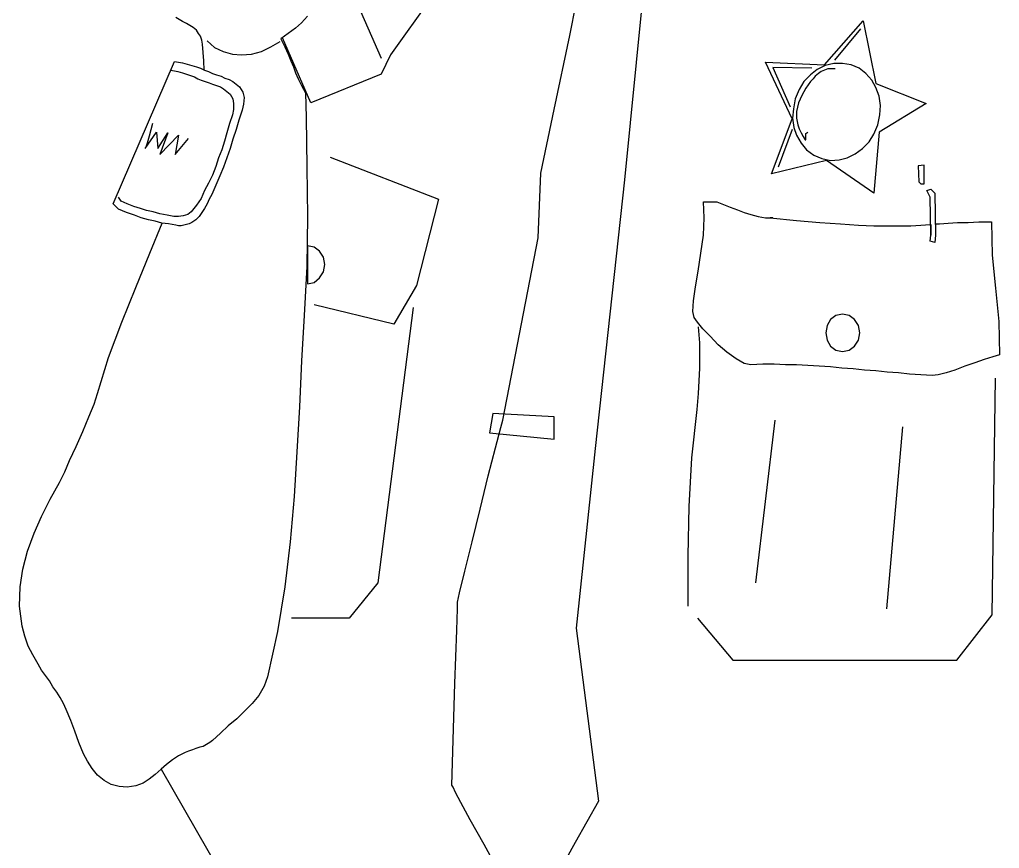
# Model space of a CAD drawing. Extents: x -3257 to 6743, y 13293 to 23293.
# Drawn here: x 6060.6 to 6471.9, y 16318.9 to 16666.6 of the extents above; entities that cross this region are included whole.
import ezdxf

# ---------------------------------------------------------------- set-up
doc = ezdxf.new("R2010")
doc.units = 0
doc.header["$LTSCALE"] = 1270
doc.header["$MEASUREMENT"] = 0
doc.layers.get('0').update_dxf_attribs({"linetype": 'CONTINUOUS'})

msp = doc.modelspace()

# ---------------------------------------------------------------- linework, layer by layer
at = {"linetype": 'Continuous'}
for p, q in [((6134, 16829.29), (6212.43, 16650.41)), ((6239.21, 16683.89), (6216.32, 16651.81)), ((6291.67, 16659.9), (6294.19, 16673.3)), ((6321.81, 16672.46), (6314.56, 16599.34)), ((6128.98, 16665.76), (6126.19, 16667.43)), ((6181.44, 16667.99), (6178.93, 16665.2)), ((6130.65, 16664.92), (6128.98, 16665.76)), ((6132.05, 16664.08), (6130.65, 16664.92)), ((6133.44, 16663.25), (6132.05, 16664.08)), ((6134.85, 16662.13), (6133.44, 16663.25)), ((6176.43, 16662.97), (6173.35, 16660.73)), ((6178.93, 16665.2), (6176.43, 16662.97)), ((6398.54, 16647.62), (6414.73, 16666.04)), ((6413.61, 16662.69), (6402.72, 16649.58)), ((6414.73, 16666.04), (6420.03, 16639.81)), ((6135.68, 16660.73), (6134.85, 16662.13)), ((6136.52, 16659.62), (6135.68, 16660.73)), ((6137.08, 16657.94), (6136.52, 16659.62)), ((6173.35, 16660.73), (6170.29, 16658.5)), ((6170.29, 16658.5), (6171.96, 16655.15)), ((6182.84, 16631.72), (6170.97, 16659)), ((6284.97, 16628.93), (6291.67, 16659.9)), ((6137.35, 16656.27), (6137.08, 16657.94)), ((6137.91, 16649.29), (6137.35, 16656.27)), ((6139.31, 16657.67), (6142.38, 16654.88)), ((6142.38, 16654.88), (6146.01, 16653.2)), ((6162.19, 16653.2), (6166.09, 16655.15)), ((6166.09, 16655.15), (6170, 16657.38)), ((6171.96, 16655.15), (6173.35, 16652.09)), ((6146.01, 16653.2), (6149.92, 16652.09)), ((6149.92, 16652.09), (6153.81, 16651.81)), ((6153.81, 16651.81), (6158.01, 16652.09)), ((6158.01, 16652.09), (6162.19, 16653.2)), ((6173.35, 16652.09), (6174.47, 16649.29)), ((6216.32, 16651.81), (6212.43, 16643.71)), ((6099.96, 16589.3), (6125.63, 16649.02)), ((6125.63, 16649.02), (6127.3, 16648.74)), ((6127.3, 16648.74), (6128.98, 16648.46)), ((6128.98, 16648.46), (6130.94, 16647.9)), ((6130.94, 16647.9), (6132.89, 16647.35)), ((6132.89, 16647.35), (6134.85, 16646.79)), ((6134.85, 16646.79), (6136.52, 16646.23)), ((6136.52, 16646.23), (6138.19, 16645.39)), ((6138.06, 16645.45), (6137.91, 16649.29)), ((6174.47, 16649.29), (6175.58, 16646.79)), ((6175.58, 16646.79), (6176.43, 16644.27)), ((6384.87, 16625.02), (6373.7, 16648.74)), ((6373.7, 16648.74), (6398.54, 16647.62)), ((6393.23, 16646.23), (6376.77, 16646.5)), ((6376.77, 16646.5), (6384.03, 16630.04)), ((6398.81, 16647.35), (6395.46, 16645.67)), ((6402.45, 16648.18), (6398.81, 16647.35)), ((6406.07, 16648.18), (6402.45, 16648.18)), ((6409.7, 16647.62), (6406.07, 16648.18)), ((6413.05, 16646.23), (6409.7, 16647.62)), ((6415.83, 16644), (6413.05, 16646.23)), ((6123.96, 16645.39), (6125.63, 16645.11)), ((6125.63, 16645.11), (6127.03, 16644.83)), ((6127.03, 16644.83), (6128.98, 16644.27)), ((6128.98, 16644.27), (6130.65, 16643.71)), ((6130.65, 16643.71), (6132.33, 16643.15)), ((6132.33, 16643.15), (6134, 16642.6)), ((6134, 16642.6), (6135.4, 16641.76)), ((6138.19, 16645.39), (6139.87, 16644.83)), ((6139.87, 16644.83), (6141.54, 16644)), ((6141.54, 16644), (6143.22, 16643.44)), ((6143.22, 16643.44), (6145.17, 16642.88)), ((6145.17, 16642.88), (6146.84, 16642.04)), ((6146.84, 16642.04), (6148.52, 16641.48)), ((6176.43, 16644.27), (6177.54, 16641.76)), ((6212.43, 16643.71), (6182.84, 16631.72)), ((6392.67, 16643.44), (6389.88, 16640.65)), ((6395.46, 16645.67), (6392.67, 16643.44)), ((6394.63, 16642.88), (6393.79, 16641.76)), ((6396.02, 16644), (6394.63, 16642.88)), ((6397.14, 16644.83), (6396.02, 16644)), ((6398.54, 16645.39), (6397.14, 16644.83)), ((6399.93, 16645.95), (6398.54, 16645.39)), ((6401.33, 16645.95), (6399.93, 16645.95)), ((6403.01, 16645.95), (6401.33, 16645.95)), ((6418.35, 16641.21), (6415.83, 16644)), ((6135.4, 16641.76), (6136.79, 16641.21)), ((6136.79, 16641.21), (6138.47, 16640.65)), ((6138.47, 16640.65), (6140.14, 16640.09)), ((6140.14, 16640.09), (6141.54, 16639.53)), ((6141.54, 16639.53), (6143.22, 16638.97)), ((6143.22, 16638.97), (6144.89, 16638.41)), ((6144.89, 16638.41), (6146.28, 16637.57)), ((6148.52, 16641.48), (6150.19, 16640.65)), ((6150.19, 16640.65), (6151.58, 16639.53)), ((6151.58, 16639.53), (6152.98, 16638.41)), ((6152.98, 16638.41), (6154.37, 16636.18)), ((6177.54, 16641.76), (6178.93, 16638.97)), ((6178.93, 16638.97), (6180.61, 16635.9)), ((6389.88, 16640.65), (6387.93, 16637.3)), ((6392.67, 16640.65), (6390.72, 16637.86)), ((6393.79, 16641.76), (6392.67, 16640.65)), ((6420.03, 16638.13), (6418.35, 16641.21)), ((6420.03, 16639.81), (6441.24, 16631.43)), ((6421.42, 16634.51), (6420.03, 16638.13)), ((6146.28, 16637.57), (6147.67, 16636.46)), ((6147.67, 16636.46), (6149.07, 16635.34)), ((6149.07, 16635.34), (6150.19, 16633.39)), ((6154.37, 16636.18), (6154.93, 16633.95)), ((6154.93, 16633.95), (6154.66, 16631.16)), ((6180.61, 16635.9), (6180.88, 16625.58)), ((6387.93, 16637.3), (6386.26, 16633.39)), ((6389.05, 16634.78), (6387.65, 16631.72)), ((6390.72, 16637.86), (6389.05, 16634.78)), ((6421.97, 16630.6), (6421.42, 16634.51)), ((6150.19, 16633.39), (6150.46, 16631.43)), ((6150.46, 16631.43), (6150.46, 16628.93)), ((6154.66, 16631.16), (6154.1, 16628.64)), ((6386.26, 16633.39), (6385.43, 16629.2)), ((6387.65, 16631.72), (6386.82, 16628.08)), ((6441.24, 16631.43), (6421.42, 16619.44)), ((6421.7, 16626.69), (6421.97, 16630.6)), ((6149.92, 16626.69), (6148.79, 16623.06)), ((6150.46, 16628.93), (6149.92, 16626.69)), ((6154.1, 16628.64), (6152.7, 16624.46)), ((6180.88, 16625.58), (6181.17, 16604.65)), ((6279.39, 16602.13), (6284.97, 16628.93)), ((6385.43, 16629.2), (6385.14, 16625.29)), ((6386.82, 16628.08), (6386.82, 16626.69)), ((6386.82, 16626.69), (6386.82, 16625.29)), ((6420.86, 16622.5), (6421.7, 16626.69)), ((6116.42, 16623.06), (6115.03, 16617.76)), ((6148.79, 16623.06), (6147.67, 16619.16)), ((6152.7, 16624.46), (6151.58, 16620.55)), ((6376.21, 16601.86), (6384.87, 16625.02)), ((6385.14, 16625.29), (6385.7, 16621.38)), ((6386.82, 16625.29), (6387.09, 16623.9)), ((6387.09, 16623.9), (6387.38, 16622.5)), ((6387.38, 16622.5), (6387.93, 16620.84)), ((6419.18, 16618.6), (6420.86, 16622.5)), ((6113.36, 16612.46), (6118.1, 16619.44)), ((6115.03, 16617.76), (6114.19, 16614.7)), ((6118.1, 16619.44), (6118.66, 16612.46)), ((6118.66, 16612.46), (6122.84, 16619.16)), ((6122.84, 16619.16), (6119.49, 16609.95)), ((6119.49, 16609.95), (6127.3, 16618.05)), ((6127.3, 16618.05), (6125.91, 16609.95)), ((6147.67, 16619.16), (6146.57, 16615.53)), ((6151.58, 16620.55), (6150.19, 16616.37)), ((6384.87, 16620.55), (6379, 16604.65)), ((6385.7, 16621.38), (6386.82, 16618.05)), ((6386.82, 16618.05), (6388.78, 16614.7)), ((6387.93, 16620.84), (6388.78, 16619.16)), ((6388.78, 16619.16), (6389.61, 16617.49)), ((6389.61, 16617.49), (6390.44, 16616.09)), ((6390.72, 16618.88), (6391.56, 16619.44)), ((6390.72, 16617.49), (6390.72, 16618.88)), ((6390.72, 16616.09), (6390.72, 16617.49)), ((6417.23, 16615.25), (6419.18, 16618.6)), ((6421.42, 16619.44), (6419.18, 16593.76)), ((6114.19, 16614.7), (6113.63, 16613.02)), ((6125.91, 16609.95), (6131.5, 16616.65)), ((6146.57, 16615.53), (6145.45, 16611.91)), ((6150.19, 16616.37), (6149.07, 16612.46)), ((6388.78, 16614.7), (6391, 16611.91)), ((6390.44, 16616.09), (6390.72, 16616.09)), ((6414.44, 16612.46), (6417.23, 16615.25)), ((6113.63, 16613.02), (6113.36, 16612.46)), ((6145.45, 16611.91), (6144.05, 16608.56)), ((6149.07, 16612.46), (6147.67, 16608.56)), ((6391, 16611.91), (6394.07, 16609.67)), ((6394.07, 16609.67), (6397.42, 16608.27)), ((6408.03, 16608.56), (6411.38, 16610.23)), ((6411.38, 16610.23), (6414.44, 16612.46)), ((6144.05, 16608.56), (6142.93, 16604.92)), ((6147.67, 16608.56), (6146.28, 16604.65)), ((6190.93, 16608.83), (6236.42, 16591.25)), ((6399.37, 16607.44), (6376.21, 16601.86)), ((6397.42, 16608.27), (6401.05, 16607.44)), ((6419.18, 16593.76), (6399.37, 16607.44)), ((6401.05, 16607.44), (6404.68, 16607.71)), ((6404.68, 16607.71), (6408.03, 16608.56)), ((6440.39, 16605.48), (6437.89, 16605.21)), ((6437.89, 16605.21), (6438.16, 16598.51)), ((6440.39, 16597.67), (6440.39, 16605.48)), ((6141.54, 16601.3), (6139.87, 16597.95)), ((6142.93, 16604.92), (6141.54, 16601.3)), ((6144.61, 16601.02), (6142.93, 16597.11)), ((6146.28, 16604.65), (6144.61, 16601.02)), ((6181.17, 16604.65), (6181.44, 16584)), ((6278.27, 16575.06), (6279.39, 16602.13)), ((6139.87, 16597.95), (6138.19, 16594.89)), ((6142.93, 16597.11), (6142.1, 16595.16)), ((6314.56, 16599.34), (6302.28, 16486.6)), ((6438.16, 16598.51), (6439, 16597.67)), ((6439, 16597.67), (6440.39, 16597.67)), ((6138.19, 16594.89), (6136.79, 16591.54)), ((6141.26, 16593.2), (6140.14, 16591.25)), ((6142.1, 16595.16), (6141.26, 16593.2)), ((6441.51, 16594.89), (6443.19, 16595.43)), ((6442.91, 16592.08), (6441.51, 16594.89)), ((6443.19, 16595.43), (6444.86, 16593.76)), ((6444.86, 16593.76), (6445.14, 16576.18)), ((6102.2, 16587.07), (6099.96, 16589.3)), ((6103.31, 16590.42), (6102.2, 16592.08)), ((6105.82, 16589.3), (6103.31, 16590.42)), ((6108.61, 16588.19), (6105.82, 16589.3)), ((6134.85, 16588.75), (6132.61, 16585.95)), ((6136.79, 16591.54), (6134.85, 16588.75)), ((6139.31, 16589.3), (6138.19, 16587.34)), ((6140.14, 16591.25), (6139.31, 16589.3)), ((6236.42, 16591.25), (6227.21, 16554.98)), ((6348.04, 16583.44), (6347.76, 16590.14)), ((6347.76, 16590.14), (6353.34, 16590.14)), ((6353.34, 16590.14), (6356.13, 16589.02)), ((6356.13, 16589.02), (6358.91, 16587.9)), ((6443.19, 16576.18), (6442.91, 16592.08)), ((6105.54, 16585.67), (6102.2, 16587.07)), ((6108.89, 16584.55), (6105.54, 16585.67)), ((6111.4, 16587.34), (6108.61, 16588.19)), ((6111.68, 16583.44), (6108.89, 16584.55)), ((6113.92, 16586.51), (6111.4, 16587.34)), ((6116.71, 16585.95), (6113.92, 16586.51)), ((6119.49, 16585.11), (6116.71, 16585.95)), ((6122.56, 16584.55), (6119.49, 16585.11)), ((6125.36, 16584), (6122.56, 16584.55)), ((6131.21, 16584.84), (6129.26, 16584.28)), ((6132.61, 16585.95), (6131.21, 16584.84)), ((6137.08, 16585.67), (6135.96, 16584)), ((6138.19, 16587.34), (6137.08, 16585.67)), ((6358.91, 16587.9), (6361.98, 16586.79)), ((6361.98, 16586.79), (6364.77, 16585.67)), ((6364.77, 16585.67), (6367.56, 16584.84)), ((6367.56, 16584.84), (6370.63, 16584)), ((6114.75, 16582.6), (6111.68, 16583.44)), ((6117.54, 16582.05), (6114.75, 16582.6)), ((6115.31, 16568.65), (6120.51, 16581.18)), ((6120.33, 16581.2), (6117.54, 16582.05)), ((6123.12, 16580.93), (6120.33, 16581.2)), ((6126.19, 16580.37), (6123.12, 16580.93)), ((6127.3, 16584), (6125.36, 16584)), ((6127.3, 16580.09), (6126.19, 16580.37)), ((6129.26, 16584.28), (6127.3, 16584)), ((6129.54, 16580.37), (6128.42, 16580.09)), ((6130.65, 16580.65), (6129.54, 16580.37)), ((6131.77, 16580.93), (6130.65, 16580.65)), ((6132.89, 16581.49), (6131.77, 16580.93)), ((6133.73, 16582.05), (6132.89, 16581.49)), ((6134.56, 16582.6), (6133.73, 16582.05)), ((6135.96, 16584), (6134.56, 16582.6)), ((6181.44, 16584), (6181.17, 16563.07)), ((6347.76, 16576.18), (6348.04, 16583.44)), ((6370.63, 16584), (6373.7, 16583.44)), ((6373.7, 16583.44), (6376.77, 16583.44)), ((6375.94, 16583.44), (6375.65, 16583.44)), ((6375.65, 16583.44), (6386.82, 16582.32)), ((6376.21, 16583.44), (6375.94, 16583.44)), ((6376.5, 16583.44), (6376.21, 16583.44)), ((6376.77, 16583.44), (6376.5, 16583.44)), ((6386.82, 16582.32), (6396.58, 16581.49)), ((6396.58, 16581.49), (6405.24, 16580.93)), ((6405.24, 16580.93), (6412.77, 16580.37)), ((6412.77, 16580.37), (6419.18, 16580.09)), ((6434.81, 16580.09), (6439, 16580.37)), ((6439, 16580.37), (6442.91, 16580.65)), ((6442.91, 16580.65), (6443.19, 16580.65)), ((6443.19, 16580.65), (6443.19, 16576.18)), ((6445.14, 16580.93), (6446.82, 16580.93)), ((6446.82, 16580.93), (6450.44, 16581.2)), ((6450.44, 16581.2), (6454.35, 16581.49)), ((6454.35, 16581.49), (6458.82, 16581.49)), ((6458.82, 16581.49), (6463.28, 16581.76)), ((6463.28, 16581.76), (6468.58, 16581.76)), ((6468.58, 16581.76), (6468.86, 16567.81)), ((6128.42, 16580.09), (6127.3, 16580.09)), ((6419.18, 16580.09), (6425.05, 16580.09)), ((6425.05, 16580.09), (6430.07, 16580.09)), ((6430.07, 16580.09), (6434.81, 16580.09)), ((6263.49, 16498.61), (6278.27, 16575.06)), ((6346.65, 16568.65), (6347.76, 16576.18)), ((6442.91, 16573.67), (6443.19, 16576.18)), ((6444.86, 16573.12), (6442.91, 16573.67)), ((6445.14, 16576.18), (6444.86, 16573.12)), ((6109.45, 16554.14), (6115.31, 16568.65)), ((6184.23, 16571.16), (6181.44, 16571.71)), ((6184.23, 16571.16), (6181.44, 16571.71)), ((6181.44, 16571.71), (6181.44, 16555.81)), ((6186.46, 16569.48), (6184.23, 16571.16)), ((6186.46, 16569.48), (6184.23, 16571.16)), ((6188.14, 16566.98), (6186.46, 16569.48)), ((6188.14, 16566.98), (6186.46, 16569.48)), ((6345.53, 16561.12), (6346.65, 16568.65)), ((6188.7, 16563.9), (6188.14, 16566.98)), ((6188.7, 16563.9), (6188.14, 16566.98)), ((6188.14, 16560.84), (6188.7, 16563.9)), ((6188.14, 16560.84), (6188.7, 16563.9)), ((6468.86, 16567.81), (6470.25, 16553.86)), ((6181.17, 16563.07), (6180.05, 16542.41)), ((6186.46, 16558.33), (6188.14, 16560.84)), ((6186.46, 16558.33), (6188.14, 16560.84)), ((6344.41, 16554.42), (6345.53, 16561.12)), ((6181.44, 16555.81), (6184.23, 16556.37)), ((6181.44, 16555.81), (6184.23, 16556.37)), ((6184.23, 16556.37), (6186.46, 16558.33)), ((6184.23, 16556.37), (6186.46, 16558.33)), ((6103.59, 16539.62), (6109.45, 16554.14)), ((6227.21, 16554.98), (6217.72, 16538.79)), ((6343.57, 16548.55), (6344.41, 16554.42)), ((6470.25, 16553.86), (6471.65, 16539.91)), ((6343.3, 16544.09), (6343.57, 16548.55)), ((6217.72, 16538.79), (6184.23, 16546.88)), ((6225.81, 16545.76), (6211.02, 16430.24)), ((6343.86, 16541.58), (6343.3, 16544.09)), ((6098, 16524.84), (6103.59, 16539.62)), ((6180.05, 16542.41), (6178.93, 16523.45)), ((6345.25, 16539.62), (6343.86, 16541.58)), ((6347.48, 16536.83), (6345.25, 16539.62)), ((6401.05, 16540.74), (6399.66, 16538.23)), ((6403.28, 16542.41), (6401.05, 16540.74)), ((6406.07, 16542.97), (6403.28, 16542.41)), ((6408.86, 16542.41), (6406.07, 16542.97)), ((6411.09, 16540.74), (6408.86, 16542.41)), ((6412.77, 16538.23), (6411.09, 16540.74)), ((6471.65, 16539.91), (6471.93, 16525.95)), ((6345.53, 16537.67), (6346.09, 16530.98)), ((6350.55, 16533.77), (6347.48, 16536.83)), ((6399.66, 16538.23), (6399.1, 16535.16)), ((6399.1, 16535.16), (6399.66, 16532.09)), ((6413.33, 16535.16), (6412.77, 16538.23)), ((6412.77, 16532.09), (6413.33, 16535.16)), ((6346.09, 16530.98), (6346.09, 16520.37)), ((6353.89, 16530.13), (6350.55, 16533.77)), ((6399.66, 16532.09), (6401.05, 16529.59)), ((6411.09, 16529.59), (6412.77, 16532.09)), ((6357.52, 16527.07), (6353.89, 16530.13)), ((6361.42, 16524.28), (6357.52, 16527.07)), ((6401.05, 16529.59), (6403.28, 16527.91)), ((6403.28, 16527.91), (6406.07, 16527.35)), ((6406.07, 16527.35), (6408.86, 16527.91)), ((6408.86, 16527.91), (6411.09, 16529.59)), ((6093.26, 16509.76), (6098, 16524.84)), ((6178.93, 16523.45), (6178.1, 16504.18)), ((6364.77, 16522.33), (6361.42, 16524.28)), ((6465.51, 16524), (6461.61, 16522.6)), ((6469.14, 16525.12), (6465.51, 16524)), ((6471.93, 16525.95), (6469.14, 16525.12)), ((6346.09, 16520.37), (6345.53, 16509.76)), ((6367.56, 16521.77), (6364.77, 16522.33)), ((6372.59, 16522.05), (6367.56, 16521.77)), ((6377.33, 16522.05), (6372.59, 16522.05)), ((6382.08, 16521.77), (6377.33, 16522.05)), ((6386.82, 16521.77), (6382.08, 16521.77)), ((6391.56, 16521.49), (6386.82, 16521.77)), ((6396.31, 16521.21), (6391.56, 16521.49)), ((6401.05, 16520.93), (6396.31, 16521.21)), ((6405.8, 16520.37), (6401.05, 16520.93)), ((6410.54, 16520.1), (6405.8, 16520.37)), ((6415.29, 16519.54), (6410.54, 16520.1)), ((6420.03, 16519.25), (6415.29, 16519.54)), ((6424.77, 16518.7), (6420.03, 16519.25)), ((6429.51, 16518.42), (6424.77, 16518.7)), ((6453.23, 16519.54), (6449.6, 16518.42)), ((6457.41, 16521.21), (6453.23, 16519.54)), ((6461.61, 16522.6), (6457.41, 16521.21)), ((6434.25, 16517.86), (6429.51, 16518.42)), ((6439, 16517.58), (6434.25, 16517.86)), ((6443.74, 16517.31), (6439, 16517.58)), ((6446.26, 16517.58), (6443.74, 16517.31)), ((6449.6, 16518.42), (6446.26, 16517.58)), ((6468.86, 16416.84), (6470.25, 16516.19)), ((6091.86, 16505.3), (6093.26, 16509.76)), ((6345.53, 16509.76), (6344.97, 16503.07)), ((6089.63, 16500), (6091.86, 16505.3)), ((6178.1, 16504.18), (6176.97, 16485.21)), ((6344.97, 16503.07), (6342.74, 16482.7)), ((6087.12, 16493.86), (6089.63, 16500)), ((6259.3, 16501.39), (6257.9, 16493.3)), ((6284.97, 16500), (6259.3, 16501.39)), ((6262.65, 16495.54), (6263.49, 16498.61)), ((6284.97, 16490.51), (6284.97, 16500)), ((6377.61, 16498.61), (6369.51, 16430.24)), ((6260.42, 16486.89), (6262.65, 16495.54)), ((6431.19, 16495.82), (6424.49, 16419.36)), ((6084.33, 16487.45), (6087.12, 16493.86)), ((6257.9, 16493.3), (6284.97, 16490.51)), ((6081.54, 16481.58), (6084.33, 16487.45)), ((6257.35, 16475.17), (6260.42, 16486.89)), ((6302.28, 16486.6), (6294.19, 16411.26)), ((6176.97, 16485.21), (6175.87, 16466.52)), ((6342.74, 16482.7), (6341.62, 16462.33)), ((6079.59, 16476.84), (6081.54, 16481.58)), ((6077.36, 16472.38), (6077.92, 16473.49)), ((6077.92, 16473.49), (6079.59, 16476.84)), ((6254, 16461.21), (6257.35, 16475.17)), ((6073.45, 16465.4), (6077.36, 16472.38)), ((6069.82, 16458.15), (6073.45, 16465.4)), ((6175.87, 16466.52), (6174.19, 16447.54)), ((6250.65, 16447.54), (6254, 16461.21)), ((6341.62, 16462.33), (6341.07, 16441.67)), ((6066.75, 16451.16), (6069.82, 16458.15)), ((6063.96, 16443.63), (6066.75, 16451.16)), ((6174.19, 16447.54), (6171.96, 16428.56)), ((6247.58, 16435.26), (6250.65, 16447.54)), ((6062.01, 16436.1), (6063.96, 16443.63)), ((6341.07, 16441.67), (6341.07, 16420.47)), ((6060.89, 16428.56), (6062.01, 16436.1)), ((6245.35, 16426.05), (6247.58, 16435.26)), ((6060.61, 16420.47), (6060.89, 16428.56)), ((6171.96, 16428.56), (6168.89, 16409.87)), ((6211.02, 16430.24), (6199.03, 16415.45)), ((6244.51, 16422.15), (6245.35, 16426.05)), ((6061.73, 16412.1), (6060.61, 16420.47)), ((6244.51, 16419.36), (6244.51, 16422.15)), ((6244.23, 16410.43), (6244.51, 16419.36)), ((6454.07, 16397.87), (6468.86, 16416.84)), ((6062.85, 16407.92), (6061.73, 16412.1)), ((6199.03, 16415.45), (6174.75, 16415.45)), ((6345.25, 16415.45), (6360.02, 16397.87)), ((6064.24, 16403.73), (6062.85, 16407.92)), ((6168.89, 16409.87), (6164.7, 16390.89)), ((6243.39, 16388.1), (6244.23, 16410.43)), ((6294.19, 16411.26), (6303.68, 16338.71)), ((6066.2, 16400.1), (6064.24, 16403.73)), ((6068.43, 16396.2), (6066.2, 16400.1)), ((6069.82, 16393.68), (6068.43, 16396.2)), ((6360.02, 16397.87), (6454.07, 16397.87)), ((6071.49, 16391.45), (6069.82, 16393.68)), ((6073.17, 16389.21), (6071.49, 16391.45)), ((6074.57, 16386.71), (6073.17, 16389.21)), ((6164.7, 16390.89), (6163.3, 16386.98)), ((6242, 16345.41), (6243.39, 16388.1)), ((6076.24, 16384.47), (6074.57, 16386.71)), ((6077.63, 16382.24), (6076.24, 16384.47)), ((6161.07, 16383.07), (6158.28, 16379.72)), ((6163.3, 16386.98), (6161.07, 16383.07)), ((6079.04, 16379.72), (6077.63, 16382.24)), ((6080.15, 16377.22), (6079.04, 16379.72)), ((6158.28, 16379.72), (6155.21, 16376.66)), ((6082.1, 16372.48), (6080.15, 16377.22)), ((6155.21, 16376.66), (6151.87, 16373.31)), ((6083.77, 16368.01), (6082.1, 16372.48)), ((6151.87, 16373.31), (6148.23, 16370.24)), ((6085.45, 16363.26), (6083.77, 16368.01)), ((6144.89, 16367.17), (6141.54, 16364.1)), ((6148.23, 16370.24), (6144.89, 16367.17)), ((6087.41, 16358.52), (6085.45, 16363.26)), ((6139.03, 16362.43), (6137.64, 16361.59)), ((6140.43, 16363.26), (6139.03, 16362.43)), ((6141.54, 16364.1), (6140.43, 16363.26)), ((6089.07, 16355.45), (6087.41, 16358.52)), ((6130.1, 16359.08), (6127.3, 16357.68)), ((6131.5, 16359.64), (6130.1, 16359.08)), ((6133.17, 16360.2), (6131.5, 16359.64)), ((6134.56, 16360.76), (6133.17, 16360.2)), ((6136.24, 16361.31), (6134.56, 16360.76)), ((6137.64, 16361.59), (6136.24, 16361.31)), ((6091.03, 16352.38), (6089.07, 16355.45)), ((6124.8, 16356.01), (6122.28, 16354.06)), ((6127.3, 16357.68), (6124.8, 16356.01)), ((6093.26, 16349.59), (6091.03, 16352.38)), ((6120.05, 16352.1), (6117.54, 16349.88)), ((6122.28, 16354.06), (6120.05, 16352.1)), ((6120.05, 16352.1), (6165.82, 16272.57)), ((6096.06, 16347.36), (6093.26, 16349.59)), ((6099.12, 16345.68), (6096.06, 16347.36)), ((6112.52, 16346.24), (6109.45, 16345.13)), ((6115.03, 16347.92), (6112.52, 16346.24)), ((6117.54, 16349.88), (6115.03, 16347.92)), ((6102.47, 16344.85), (6099.12, 16345.68)), ((6105.82, 16344.57), (6102.47, 16344.85)), ((6109.45, 16345.13), (6105.82, 16344.57)), ((6242.56, 16344.57), (6242, 16345.41)), ((6243.67, 16342.33), (6242.56, 16344.57)), ((6245.91, 16338.15), (6243.67, 16342.33)), ((6249.81, 16330.9), (6245.91, 16338.15)), ((6303.68, 16338.71), (6293.9, 16321.41)), ((6255.67, 16320.56), (6249.81, 16330.9)), ((6293.9, 16321.41), (6286.65, 16308.57)), ((6263.49, 16306.06), (6255.67, 16320.56))]:
    msp.add_line(p, q, dxfattribs=at)

doc.saveas('drawing.dxf')
